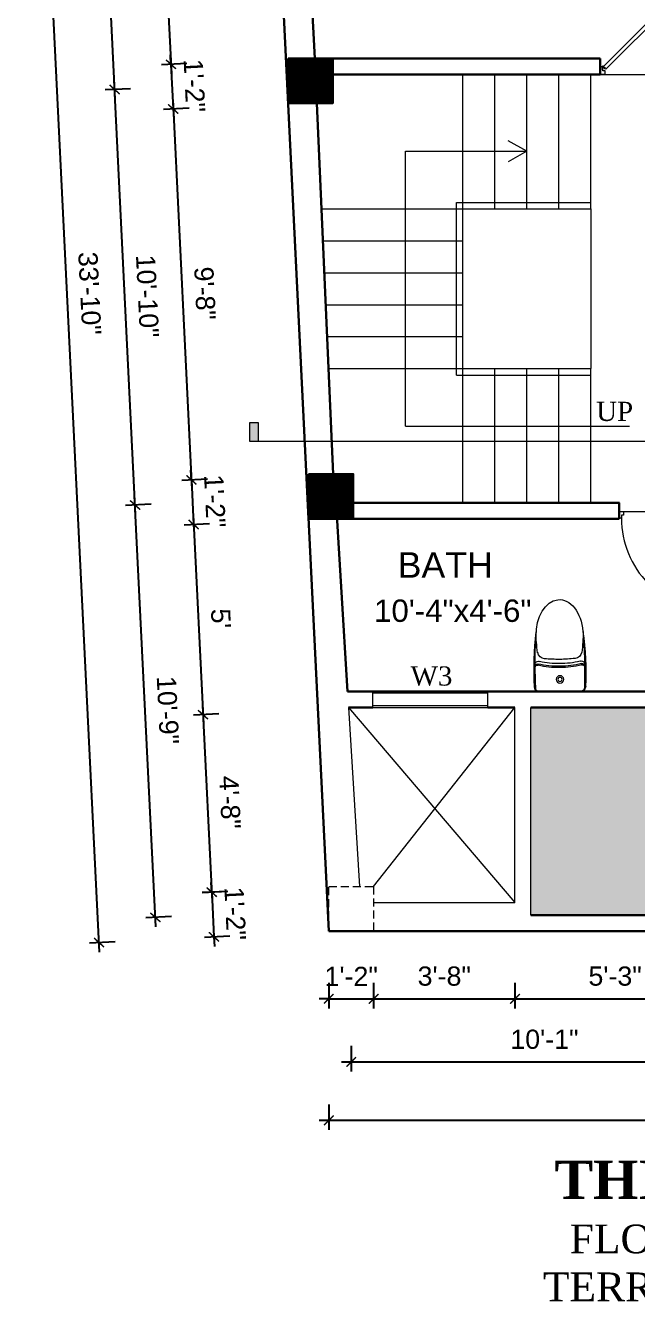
# Model space of a CAD drawing. Header units: inches. Extents: x -4737 to 13205, y 2479 to 13285.
# Drawn here: x -1151.1 to -959.7, y 11872 to 12273.3 of the extents above; entities that cross this region are included whole.
import ezdxf
from ezdxf.enums import TextEntityAlignment as Align

# ---------------------------------------------------------------- set-up
doc = ezdxf.new("R2010")
doc.units = ezdxf.units.IN
doc.header["$MEASUREMENT"] = 0
doc.linetypes.add('HIDDEN', pattern=[0.375, 0.25, -0.125])
doc.linetypes.add('HIDDEN2', pattern=[0.1875, 0.125, -0.0625])
for name, color, linetype, lineweight in [('A-FURN', 9, 'Continuous', 5), ('Door', 205, 'Continuous', 13), ('hatch-.09', 8, 'Continuous', 9), ('Label', 7, 'Continuous', 13), ('ns_DIMS', 1, 'Continuous', 0), ('ns_DIMS @ 1', 1, 'Continuous', 0), ('ns_TEXT', 7, 'Continuous', 13), ('PUERTAS', 7, 'Continuous', 9), ('stair', 201, 'Continuous', 13), ('Text', 7, 'Continuous', 13), ('WALL', 12, 'Continuous', 30), ('wall2', 1, 'Continuous', 15), ('windoow', 4, 'Continuous', 5)]:
    doc.layers.add(name, color=color, linetype=linetype, lineweight=lineweight)
doc.layers.add('furniture', color=253, linetype='Continuous')
doc.styles.add('arial 1000', font='arial.ttf')
doc.styles.add('dim', font='arial.ttf', dxfattribs={"height": 7})
doc.styles.get("Standard").update_dxf_attribs({"font": 'arial.ttf'})
doc.styles.add('Tahoma', font='tahoma.ttf')
doc.dimstyles.new("1-8'", dxfattribs={"dimtxt": 6, "dimasz": 3, "dimexe": 3, "dimexo": 6, "dimgap": 4, "dimtad": 1, "dimdec": 0, "dimzin": 0, "dimdsep": 46, "dimlunit": 4, "dimtxsty": 'arial 1000', "dimblk": 'ARCHTICK', "dimcen": 8, "dimdle": 3, "dimclrt": 7, "dimazin": 0, "dimtfac": 1, "dimtdec": 0, "dimtix": 1, "dimtmove": 2, "dimatfit": 3, "dimfxl": 5, "dimfxlon": 1, "dimarcsym": 0})

# ---------------------------------------------------------------- blocks, each defined once
blk = doc.blocks.new('2ft6in')
at = {"layer": 'PUERTAS', "color": 2}
for p, q in [((0.84, 2.1), (21.02, 22.28)), ((21.71, 21.6), (1.47, 1.37)), ((18.33, 21.76), (18.31, 21.77)), ((21.71, 21.6), (21.02, 22.28)), ((21.18, 18.9), (21.2, 18.89)), ((0, 2), (0, 0)), ((0.6, 2), (0, 2)), ((1.33, 0), (0, 0)), ((0.6, 1.26), (0.6, 2.04)), ((0.67, 1.26), (0.6, 1.26)), ((0.67, 1.26), (0.67, 2.01)), ((0.67, 1), (0.67, 1.26)), ((1.33, 1), (0.67, 1)), ((1.31, 1.53), (0.79, 2.06)), ((1.36, 1.58), (0.81, 2.12)), ((1.36, 1.58), (1.31, 1.53)), ((1.47, 1.37), (1.31, 1.53)), ((1.33, 0), (1.33, 1)), ((28.67, 0), (28.67, 1)), ((28.67, 1), (29.33, 1)), ((28.67, 0), (30, 0)), ((29.33, 1), (29.33, 2)), ((29.33, 2), (30, 2)), ((30, 0), (30, 2))]:
    blk.add_line(p, q, dxfattribs=at)
at = {"layer": 'PUERTAS', "color": 8}
for p, q in [((18.81, 20.78), (18.04, 21.4)), ((18.86, 20.83), (18.08, 21.46)), ((18.95, 20.92), (18.2, 21.58)), ((18.44, 21.9), (18.31, 21.77)), ((19.07, 21.03), (18.34, 21.72)), ((18.44, 21.9), (18.56, 22.02)), ((18.58, 22.01), (18.56, 22.02)), ((19.3, 21.26), (18.61, 22)), ((19.42, 21.38), (18.75, 22.14)), ((19.51, 21.48), (18.88, 22.26)), ((18.91, 20.27), (19.19, 20.69)), ((19.55, 21.53), (18.93, 22.3)), ((19.13, 20.8), (19.03, 20.9)), ((19.15, 20.82), (19.05, 20.92)), ((19.09, 20.44), (19.25, 20.76)), ((19.19, 20.87), (19.1, 20.96)), ((19.25, 20.93), (19.16, 21.02)), ((19.28, 20.63), (19.32, 20.83)), ((19.4, 21.08), (19.31, 21.17)), ((19.47, 21.15), (19.38, 21.24)), ((19.43, 20.78), (19.4, 20.9)), ((19.51, 21.19), (19.42, 21.28)), ((19.55, 20.91), (19.43, 20.94)), ((19.53, 21.21), (19.44, 21.3)), ((19.7, 21.06), (19.51, 21.01)), ((19.89, 21.24), (19.58, 21.08)), ((20.07, 21.42), (19.64, 21.15)), ((20.33, 20.13), (20.36, 20.01)), ((20.48, 20.28), (20.44, 20.08)), ((20.67, 20.47), (20.51, 20.15)), ((20.85, 20.64), (20.57, 20.22)), ((20.61, 20.09), (20.7, 19.99)), ((20.63, 20.11), (20.72, 20.01)), ((20.9, 20.08), (21.68, 19.45)), ((20.95, 20.13), (21.72, 19.51)), ((19.69, 19.49), (20.12, 19.76)), ((19.87, 19.67), (20.18, 19.83)), ((20.06, 19.85), (20.25, 19.9)), ((20.21, 20), (20.33, 19.97)), ((20.21, 19.38), (20.83, 18.61)), ((20.23, 19.7), (20.32, 19.61)), ((20.25, 19.72), (20.34, 19.63)), ((20.25, 19.43), (20.88, 18.65)), ((20.29, 19.76), (20.38, 19.67)), ((20.34, 19.53), (21, 18.77)), ((20.36, 19.83), (20.45, 19.74)), ((20.46, 19.64), (21.14, 18.91)), ((20.5, 19.98), (20.6, 19.89)), ((20.57, 20.04), (20.66, 19.95)), ((20.69, 19.87), (21.42, 19.19)), ((20.81, 19.99), (21.56, 19.33)), ((21.32, 19.01), (21.2, 18.89)), ((21.32, 19.01), (21.44, 19.14)), ((21.43, 19.15), (21.44, 19.14)), ((0, 0), (30, 0))]:
    blk.add_line(p, q, dxfattribs=at)
at = {"layer": 'PUERTAS', "color": 1}
for p, q in [((18.06, 21.44), (18.48, 21.86)), ((18.74, 20.79), (18.06, 21.34)), ((18.08, 21.51), (18.45, 21.88)), ((18.11, 21.49), (18.08, 21.51)), ((18.82, 22.25), (18.45, 21.88)), ((18.9, 22.28), (18.48, 21.86)), ((18.84, 22.23), (18.82, 22.25)), ((18.83, 20.8), (19.18, 21.15)), ((18.84, 20.21), (19.1, 20.6)), ((18.85, 20.11), (18.84, 20.12)), ((18.92, 20.89), (18.93, 20.88)), ((19.54, 21.59), (18.99, 22.27)), ((19.02, 20.88), (19.24, 21.1)), ((19.12, 20.8), (19.03, 20.89)), ((19.1, 20.7), (19.11, 20.69)), ((19.1, 20.6), (19.1, 20.6)), ((19.11, 20.79), (19.33, 21.01)), ((19.54, 21.5), (19.18, 21.15)), ((19.45, 21.31), (19.24, 21.1)), ((19.55, 21.22), (19.33, 21.01)), ((19.45, 21.41), (19.45, 21.41)), ((19.54, 21.22), (19.45, 21.31)), ((19.64, 21.23), (19.64, 21.23)), ((19.74, 21.24), (19.73, 21.23)), ((20.12, 21.49), (19.74, 21.24)), ((20.22, 21.48), (20.22, 21.49)), ((20.65, 20.12), (20.43, 19.9)), ((20.93, 20.11), (20.57, 19.76)), ((20.64, 20.11), (20.73, 20.02)), ((20.66, 20.31), (20.65, 20.31)), ((20.65, 20.21), (20.65, 20.22)), ((20.91, 20.7), (20.66, 20.31)), ((20.91, 20.8), (20.91, 20.79)), ((21.02, 20.12), (21.7, 19.57)), ((19.53, 19.43), (19.54, 19.42)), ((19.64, 19.42), (20.02, 19.67)), ((20.02, 19.67), (20.03, 19.68)), ((20.12, 19.68), (20.12, 19.68)), ((20.21, 19.69), (20.43, 19.9)), ((20.22, 19.41), (20.57, 19.76)), ((20.22, 19.69), (20.31, 19.6)), ((20.22, 19.32), (20.76, 18.64)), ((20.31, 19.6), (20.52, 19.81)), ((20.31, 19.5), (20.31, 19.5)), ((20.74, 20.03), (20.52, 19.81)), ((20.84, 20.02), (20.83, 20.03)), ((20.86, 18.63), (21.28, 19.05)), ((20.91, 18.68), (20.94, 18.66)), ((20.94, 18.66), (21.31, 19.03)), ((21.7, 19.47), (21.28, 19.05)), ((21.67, 19.4), (21.31, 19.03)), ((21.65, 19.42), (21.67, 19.4))]:
    blk.add_line(p, q, dxfattribs=at)
at = {"layer": 'PUERTAS', "color": 2}
for radius in [0.129, 0.0627]:
    blk.add_circle((0.68, 2.14), radius, dxfattribs=at)
at = {"layer": 'PUERTAS', "color": 8}
blk.add_arc((0.68, 2.14), 28.65, 359.7285, 90.0333, dxfattribs=at)
at = {"layer": 'PUERTAS', "color": 1}
for centre, start, end in [((18.78, 20.84), 231.0764, 315), ((18.89, 20.16), 135, 225), ((18.94, 22.23), 38.9236, 135), ((18.97, 20.93), 225, 315), ((19.16, 20.74), 135, 219.7428), ((19.06, 20.65), 315, 39.7428), ((19.4, 21.36), 315, 45), ((19.49, 21.55), 315, 38.9236), ((19.6, 21.18), 50.2572, 135), ((19.68, 21.28), 230.2572, 315), ((20.17, 21.44), 45, 135), ((20.7, 20.26), 135, 219.7428), ((20.6, 20.17), 315, 39.7428), ((20.87, 20.75), 315, 45), ((20.98, 20.07), 51.0764, 135), ((19.59, 19.47), 225, 315), ((20.07, 19.63), 50.2572, 135), ((20.16, 19.73), 230.2572, 315), ((20.27, 19.36), 135, 218.9236), ((20.35, 19.55), 135, 225), ((20.78, 19.98), 45, 135), ((20.82, 18.68), 218.9236, 315), ((21.65, 19.52), 315, 51.0764)]:
    blk.add_arc(centre, 0.0667, start, end, dxfattribs=at)
blk = doc.blocks.new('*U33')
at = {"color": 3, "xscale": -1}
blk.add_blockref('2ft6in', (42, 0), dxfattribs=at)
blk = doc.blocks.new('A$C2BC6131C')
at = {"layer": 'A-FURN', "color": 8}
for p in [(0, 164), (0, -164)]:
    blk.add_line(p, (0, 0), dxfattribs=at)
for radius in [29.6, 16.1]:
    blk.add_circle((96, 0), radius, dxfattribs=at)
for centre, radius, start, end in [((155, -2371), 2577, 82.8664, 92.5999), ((40, 164), 40, 92.5999, 180), ((197, -4116), 4312, 86.3006, 92.4712), ((793, 24), 602, 165.6185, 182.2533), ((193, 178), 18.2, 343.3813, 66.4724), ((202, 176), 18.8, 342.3593, 95.9315), ((793, 24), 592, 165.6185, 182.2533), ((774, 24), 552, 165.6185, 182.4575), ((218, 172), 24.1, 332.2033, 71.9404), ((1633, -8), 1378, 174.6079, 179.6591), ((321, 116), 60, 100.4701, 174.6079), ((468, -913), 1100, 89.6519, 98.297), ((1633, 8), 1378, 180.3409, 185.3921), ((793, -24), 602, 177.7467, 194.3815), ((793, -24), 592, 177.7467, 194.3815), ((774, -24), 552, 177.5425, 194.3815), ((40, -164), 40, 180, 267.4001), ((197, 4116), 4312, 267.5288, 273.6994), ((155, 2371), 2577, 267.4001, 277.1336), ((202, -176), 18.8, 264.0685, 17.6407), ((193, -178), 18.2, 293.5276, 16.6187), ((218, -172), 24.1, 288.0596, 27.7967), ((321, -116), 60, 185.3921, 259.5299), ((468, 913), 1100, 261.703, 270.3481)]:
    blk.add_arc(centre, radius, start, end, dxfattribs=at)
blk.add_ellipse((441, 0), major_axis=(-289, 0), ratio=0.648116, start_param=1.570796, end_param=4.592942, dxfattribs=at)
blk = doc.blocks.new('3ft')
at = {"layer": 'PUERTAS', "color": 2}
for p, q in [((1.01, 2.52), (25.23, 26.74)), ((26.05, 25.92), (1.77, 1.64)), ((21.99, 26.11), (21.98, 26.13)), ((26.05, 25.92), (25.23, 26.74)), ((25.42, 22.68), (25.43, 22.67)), ((0, 2.4), (0, 0)), ((0.72, 2.4), (0, 2.4)), ((1.6, 0), (0, 0)), ((0.72, 1.52), (0.72, 2.44)), ((0.8, 1.52), (0.72, 1.52)), ((0.8, 1.52), (0.8, 2.41)), ((0.8, 1.2), (0.8, 1.52)), ((1.6, 1.2), (0.8, 1.2)), ((1.57, 1.84), (0.94, 2.47)), ((1.63, 1.89), (0.97, 2.55)), ((1.63, 1.89), (1.57, 1.84)), ((1.77, 1.64), (1.57, 1.84)), ((1.6, 0), (1.6, 1.2)), ((34.4, 0), (34.4, 1.2)), ((34.4, 1.2), (35.2, 1.2)), ((34.4, 0), (36, 0)), ((35.2, 1.2), (35.2, 2.4)), ((35.2, 2.4), (36, 2.4)), ((36, 0), (36, 2.4))]:
    blk.add_line(p, q, dxfattribs=at)
at = {"layer": 'PUERTAS', "color": 8}
for p, q in [((22.57, 24.94), (21.65, 25.68)), ((22.63, 24.99), (21.69, 25.75)), ((22.74, 25.1), (21.84, 25.9)), ((22.13, 26.28), (21.98, 26.13)), ((22.88, 25.24), (22.01, 26.06)), ((22.13, 26.28), (22.27, 26.42)), ((22.29, 26.41), (22.27, 26.42)), ((23.16, 25.52), (22.34, 26.39)), ((23.3, 25.66), (22.5, 26.56)), ((23.41, 25.77), (22.65, 26.71)), ((22.69, 24.32), (23.02, 24.83)), ((23.46, 25.83), (22.72, 26.75)), ((22.95, 24.96), (22.84, 25.07)), ((22.98, 24.99), (22.86, 25.1)), ((23.03, 25.04), (22.91, 25.15)), ((22.91, 24.53), (23.1, 24.91)), ((23.11, 25.12), (22.99, 25.23)), ((23.13, 24.76), (23.18, 24.99)), ((23.28, 25.3), (23.17, 25.41)), ((23.36, 25.37), (23.25, 25.49)), ((23.31, 24.94), (23.28, 25.08)), ((23.41, 25.43), (23.3, 25.54)), ((23.46, 25.09), (23.32, 25.13)), ((23.44, 25.45), (23.33, 25.56)), ((23.64, 25.27), (23.41, 25.22)), ((23.87, 25.49), (23.49, 25.3)), ((24.08, 25.71), (23.57, 25.38)), ((24.4, 24.15), (24.43, 24.01)), ((24.58, 24.33), (24.52, 24.1)), ((24.8, 24.56), (24.61, 24.18)), ((25.02, 24.77), (24.68, 24.26)), ((24.73, 24.1), (24.85, 23.99)), ((24.76, 24.13), (24.87, 24.02)), ((25.08, 24.1), (26.02, 23.34)), ((25.14, 24.15), (26.06, 23.41)), ((23.63, 23.38), (24.14, 23.72)), ((23.84, 23.6), (24.22, 23.79)), ((24.07, 23.82), (24.3, 23.88)), ((24.25, 24), (24.39, 23.97)), ((24.25, 23.26), (24.99, 22.34)), ((24.27, 23.64), (24.38, 23.53)), ((24.3, 23.67), (24.41, 23.56)), ((24.3, 23.32), (25.06, 22.38)), ((24.35, 23.72), (24.46, 23.61)), ((24.41, 23.43), (25.2, 22.53)), ((24.43, 23.8), (24.54, 23.69)), ((24.55, 23.57), (25.37, 22.7)), ((24.6, 23.97), (24.72, 23.86)), ((24.68, 24.05), (24.79, 23.94)), ((24.83, 23.85), (25.7, 23.03)), ((24.97, 23.99), (25.87, 23.2)), ((25.58, 22.82), (25.43, 22.67)), ((25.58, 22.82), (25.73, 22.97)), ((25.72, 22.98), (25.73, 22.97)), ((0, 0), (36, 0))]:
    blk.add_line(p, q, dxfattribs=at)
at = {"layer": 'PUERTAS', "color": 1}
for p, q in [((21.67, 25.73), (22.17, 26.23)), ((22.49, 24.95), (21.67, 25.61)), ((21.7, 25.82), (22.14, 26.26)), ((21.73, 25.79), (21.7, 25.82)), ((22.58, 26.7), (22.14, 26.26)), ((22.67, 26.73), (22.17, 26.23)), ((22.61, 26.67), (22.58, 26.7)), ((22.6, 24.96), (23.02, 25.38)), ((22.61, 24.25), (22.92, 24.72)), ((22.62, 24.13), (22.61, 24.14)), ((22.7, 25.07), (22.71, 25.06)), ((23.45, 25.91), (22.79, 26.73)), ((22.82, 25.06), (23.08, 25.32)), ((22.94, 24.95), (22.83, 25.07)), ((22.92, 24.72), (22.92, 24.72)), ((22.93, 24.94), (23.19, 25.21)), ((22.93, 24.84), (22.93, 24.83)), ((23.44, 25.81), (23.02, 25.38)), ((23.34, 25.58), (23.08, 25.32)), ((23.46, 25.47), (23.19, 25.21)), ((23.33, 25.7), (23.34, 25.69)), ((23.45, 25.46), (23.33, 25.57)), ((23.57, 25.47), (23.57, 25.47)), ((24.15, 25.79), (23.68, 25.48)), ((23.68, 25.48), (23.68, 25.48)), ((24.27, 25.78), (24.26, 25.79)), ((24.78, 24.15), (24.51, 23.89)), ((25.11, 24.14), (24.69, 23.71)), ((24.77, 24.14), (24.88, 24.03)), ((24.79, 24.38), (24.78, 24.37)), ((24.78, 24.26), (24.78, 24.26)), ((25.1, 24.84), (24.79, 24.38)), ((25.09, 24.96), (25.1, 24.95)), ((25.22, 24.14), (26.03, 23.48)), ((23.44, 23.31), (23.45, 23.3)), ((23.56, 23.3), (24.03, 23.61)), ((24.03, 23.61), (24.03, 23.62)), ((24.14, 23.62), (24.14, 23.62)), ((24.25, 23.62), (24.51, 23.89)), ((24.26, 23.29), (24.69, 23.71)), ((24.26, 23.63), (24.37, 23.52)), ((24.26, 23.18), (24.92, 22.37)), ((24.37, 23.52), (24.63, 23.77)), ((24.37, 23.4), (24.37, 23.4)), ((24.89, 24.03), (24.63, 23.77)), ((25, 24.03), (25, 24.03)), ((25.04, 22.36), (25.54, 22.86)), ((25.1, 22.42), (25.13, 22.39)), ((25.13, 22.39), (25.57, 22.83)), ((26.04, 23.37), (25.54, 22.86)), ((26.01, 23.27), (25.57, 22.83)), ((25.98, 23.3), (26.01, 23.27))]:
    blk.add_line(p, q, dxfattribs=at)
at = {"layer": 'PUERTAS', "color": 2}
for radius in [0.155, 0.0752]:
    blk.add_circle((0.82, 2.56), radius, dxfattribs=at)
at = {"layer": 'PUERTAS', "color": 8}
blk.add_arc((0.82, 2.56), 34.38, 359.7285, 90.0333, dxfattribs=at)
at = {"layer": 'PUERTAS', "color": 1}
for centre, start, end in [((22.54, 25.01), 231.0764, 315), ((22.67, 24.2), 135, 225), ((22.73, 26.68), 38.9236, 135), ((22.77, 25.12), 225, 315), ((22.99, 24.89), 135, 219.7428), ((22.87, 24.78), 315, 39.7428), ((23.28, 25.63), 315, 45), ((23.39, 25.86), 315, 38.9236), ((23.51, 25.41), 50.2572, 135), ((23.62, 25.53), 230.2572, 315), ((24.2, 25.73), 45, 135), ((24.84, 24.31), 135, 219.7428), ((24.72, 24.21), 315, 39.7428), ((25.04, 24.89), 315, 45), ((25.17, 24.08), 51.0764, 135), ((23.51, 23.36), 225, 315), ((24.09, 23.56), 50.2572, 135), ((24.2, 23.68), 230.2572, 315), ((24.32, 23.23), 135, 218.9236), ((24.42, 23.46), 135, 225), ((24.94, 23.98), 45, 135), ((24.98, 22.42), 218.9236, 315), ((25.98, 23.42), 315, 51.0764)]:
    blk.add_arc(centre, 0.08, start, end, dxfattribs=at)
blk = doc.blocks.new('*U238')
at = {"color": 3, "xscale": -1}
blk.add_blockref('3ft', (42, 0), dxfattribs=at)
blk = doc.blocks.new('_ArchTick')
at = {"color": 0, "const_width": 0.15}
blk.add_lwpolyline([(-0.5, -0.5), (0.5, 0.5)], dxfattribs=at)
blk = doc.blocks.new('*D1325')
at = {"layer": 'Defpoints', "color": 0, "transparency": 16777216}
for p in [(-1056.2, 11989.96), (-1042.2, 11989.96), (-1042.2, 11968.82)]:
    blk.add_point(p, dxfattribs=at)
at = {"layer": 'ns_DIMS', "color": 0, "lineweight": -2, "transparency": 16777216}
for p, q in [((-1056.2, 11973.82), (-1056.2, 11965.82)), ((-1042.2, 11973.82), (-1042.2, 11965.82)), ((-1056.2, 11968.82), (-1059.2, 11968.82)), ((-1056.2, 11968.82), (-1042.2, 11968.82)), ((-1042.2, 11968.82), (-1039.2, 11968.82))]:
    blk.add_line(p, q, dxfattribs=at)
at = {"layer": 'ns_DIMS', "color": 0, "lineweight": -2, "transparency": 16777216, "xscale": 3, "yscale": 3, "zscale": 3}
blk.add_blockref('_ArchTick', (-1056.2, 11968.82), dxfattribs=at)
at = {"layer": 'ns_DIMS', "color": 0, "lineweight": -2, "transparency": 16777216, "xscale": 3, "yscale": 3, "zscale": 3, "rotation": 180}
blk.add_blockref('_ArchTick', (-1042.2, 11968.82), dxfattribs=at)
at = {"layer": 'ns_DIMS', "color": 7, "transparency": 16777216, "insert": (-1049.2, 11975.83), "char_height": 6, "attachment_point": 5, "style": 'arial 1000'}
blk.add_mtext('1\'-2"', dxfattribs=at)
blk = doc.blocks.new('*D1326')
at = {"layer": 'Defpoints', "color": 0, "transparency": 16777216}
for p in [(-1042.2, 11989.96), (-997.96, 11989.96), (-997.96, 11968.82)]:
    blk.add_point(p, dxfattribs=at)
at = {"layer": 'ns_DIMS', "color": 0, "lineweight": -2, "transparency": 16777216}
for p, q in [((-1042.2, 11973.82), (-1042.2, 11965.82)), ((-997.96, 11973.82), (-997.96, 11965.82)), ((-1045.2, 11968.82), (-994.96, 11968.82))]:
    blk.add_line(p, q, dxfattribs=at)
at = {"layer": 'ns_DIMS', "color": 0, "lineweight": -2, "transparency": 16777216, "xscale": 3, "yscale": 3, "zscale": 3, "rotation": 180}
blk.add_blockref('_ArchTick', (-1042.2, 11968.82), dxfattribs=at)
at = {"layer": 'ns_DIMS', "color": 0, "lineweight": -2, "transparency": 16777216, "xscale": 3, "yscale": 3, "zscale": 3}
blk.add_blockref('_ArchTick', (-997.96, 11968.82), dxfattribs=at)
at = {"layer": 'ns_DIMS', "color": 7, "transparency": 16777216, "insert": (-1020.08, 11975.88), "char_height": 6, "attachment_point": 5, "style": 'arial 1000'}
blk.add_mtext('3\'-8"', dxfattribs=at)
blk = doc.blocks.new('*D1327')
at = {"layer": 'Defpoints', "color": 0, "transparency": 16777216}
for p in [(-997.96, 11989.96), (-935.29, 11989.96), (-935.29, 11968.82)]:
    blk.add_point(p, dxfattribs=at)
at = {"layer": 'ns_DIMS', "color": 0, "lineweight": -2, "transparency": 16777216}
for p, q in [((-997.96, 11973.82), (-997.96, 11965.82)), ((-935.29, 11973.82), (-935.29, 11965.82)), ((-1000.96, 11968.82), (-932.29, 11968.82))]:
    blk.add_line(p, q, dxfattribs=at)
at = {"layer": 'ns_DIMS', "color": 0, "lineweight": -2, "transparency": 16777216, "xscale": 3, "yscale": 3, "zscale": 3, "rotation": 180}
blk.add_blockref('_ArchTick', (-997.96, 11968.82), dxfattribs=at)
at = {"layer": 'ns_DIMS', "color": 0, "lineweight": -2, "transparency": 16777216, "xscale": 3, "yscale": 3, "zscale": 3}
blk.add_blockref('_ArchTick', (-935.29, 11968.82), dxfattribs=at)
at = {"layer": 'ns_DIMS', "color": 7, "transparency": 16777216, "insert": (-966.62, 11975.88), "char_height": 6, "attachment_point": 5, "style": 'arial 1000'}
blk.add_mtext('5\'-3"', dxfattribs=at)
blk = doc.blocks.new('*D1331')
at = {"layer": 'Defpoints', "color": 0, "transparency": 16777216}
for p in [(-1049.2, 11989.96), (-928.29, 11989.96), (-928.29, 11949.06)]:
    blk.add_point(p, dxfattribs=at)
at = {"layer": 'ns_DIMS', "color": 0, "lineweight": -2, "transparency": 16777216}
for p, q in [((-1049.2, 11954.06), (-1049.2, 11946.06)), ((-928.29, 11954.06), (-928.29, 11946.06)), ((-1052.2, 11949.06), (-925.29, 11949.06))]:
    blk.add_line(p, q, dxfattribs=at)
at = {"layer": 'ns_DIMS', "color": 0, "lineweight": -2, "transparency": 16777216, "xscale": 3, "yscale": 3, "zscale": 3, "rotation": 180}
blk.add_blockref('_ArchTick', (-1049.2, 11949.06), dxfattribs=at)
at = {"layer": 'ns_DIMS', "color": 0, "lineweight": -2, "transparency": 16777216, "xscale": 3, "yscale": 3, "zscale": 3}
blk.add_blockref('_ArchTick', (-928.29, 11949.06), dxfattribs=at)
at = {"layer": 'ns_DIMS', "color": 7, "transparency": 16777216, "insert": (-988.74, 11956.12), "char_height": 6, "attachment_point": 5, "style": 'arial 1000'}
blk.add_mtext('10\'-1"', dxfattribs=at)
blk = doc.blocks.new('*D1333')
at = {"layer": 'Defpoints', "color": 0, "transparency": 16777216}
for p in [(-1056.2, 11989.96), (-745.43, 11989.96), (-745.43, 11930.8)]:
    blk.add_point(p, dxfattribs=at)
at = {"layer": 'ns_DIMS', "color": 0, "lineweight": -2, "transparency": 16777216}
for p, q in [((-1056.2, 11935.8), (-1056.2, 11927.8)), ((-745.43, 11935.8), (-745.43, 11927.8)), ((-1059.2, 11930.8), (-742.43, 11930.8))]:
    blk.add_line(p, q, dxfattribs=at)
at = {"layer": 'ns_DIMS', "color": 0, "lineweight": -2, "transparency": 16777216, "xscale": 3, "yscale": 3, "zscale": 3, "rotation": 180}
blk.add_blockref('_ArchTick', (-1056.2, 11930.8), dxfattribs=at)
at = {"layer": 'ns_DIMS', "color": 0, "lineweight": -2, "transparency": 16777216, "xscale": 3, "yscale": 3, "zscale": 3}
blk.add_blockref('_ArchTick', (-745.43, 11930.8), dxfattribs=at)
at = {"layer": 'ns_DIMS', "color": 7, "transparency": 16777216, "insert": (-900.81, 11937.87), "char_height": 6, "attachment_point": 5, "style": 'arial 1000'}
blk.add_mtext('25\'-11"', dxfattribs=at)
blk = doc.blocks.new('*U53')
h = blk.add_hatch(color=256)
edge = h.paths.add_edge_path()
edge.add_line((-0.3125, 0), (-0.4419, 0))
edge.add_line((-0.4419, 0), (0, 0.4419))
edge.add_line((0, 0.4419), (0.4419, 0))
edge.add_line((0.4419, 0), (0.3125, 0))
edge.add_arc((0, 0), 0.3125, 360, 540)
blk.add_hatch(color=256).paths.add_polyline_path([(-7.7473, 0.125), (-7.6914, 0.125), (-7.6914, 0), (-7.7473, 0)])
at = {"linetype": 'HIDDEN2', "ltscale": 100}
blk.add_line((-0.3125, 0), (-7.7473, 0), dxfattribs=at)
blk.add_line((-0.3125, 0), (0.3125, 0))
blk.add_lwpolyline([(-0.3125, 0), (-0.4419, 0), (0, 0.4419), (0.4419, 0), (0.3125, 0, 1)], format="xyb", close=True)
blk.add_lwpolyline([(-7.7473, 0.125), (-7.6914, 0.125), (-7.6914, 0), (-7.7473, 0)], close=True)
blk.add_circle((0, 0), 0.3125)
at = {"style": 'Tahoma', "flags": 8}
blk.add_attdef('VIEWNUMBER', text='', height=0.125, dxfattribs=at).set_placement((0, 0), align=Align.BOTTOM_CENTER)
blk.add_attdef('SHEETNUMBER', text='', height=0.125, dxfattribs=at).set_placement((0, -0.0625), align=Align.TOP_CENTER)
blk = doc.blocks.new('*D1354')
at = {"layer": 'Defpoints', "color": 0, "transparency": 16777216}
for p in [(-1075.48, 12381.46), (-1105.6, 12261.15), (-1068.96, 12262.96)]:
    blk.add_point(p, dxfattribs=at)
at = {"layer": 'ns_DIMS', "color": 0, "lineweight": -2, "transparency": 16777216}
for p, q in [((-1106.45, 12379.94), (-1114.44, 12379.55)), ((-1111.59, 12382.69), (-1105.45, 12258.16)), ((-1100.61, 12261.4), (-1108.6, 12261))]:
    blk.add_line(p, q, dxfattribs=at)
at = {"layer": 'ns_DIMS', "color": 0, "lineweight": -2, "transparency": 16777216, "xscale": 3, "yscale": 3, "zscale": 3}
for p, rotation in [((-1111.44, 12379.69), 92.82029601864663), ((-1105.6, 12261.15), 272.8202960186466)]:
    blk.add_blockref('_ArchTick', p, dxfattribs=dict(at, rotation=rotation))
at = {"layer": 'ns_DIMS', "color": 7, "transparency": 16777216, "insert": (-1101.47, 12320.77), "char_height": 6, "attachment_point": 5, "rotation": 272.8203, "style": 'arial 1000'}
blk.add_mtext('9\'-11"', dxfattribs=at)
blk = doc.blocks.new('*D1355')
at = {"layer": 'Defpoints', "color": 0, "transparency": 16777216}
for p in [(-1068.96, 12262.96), (-1104.91, 12247.19), (-1068.96, 12248.96)]:
    blk.add_point(p, dxfattribs=at)
at = {"layer": 'ns_DIMS', "color": 0, "lineweight": -2, "transparency": 16777216}
for p, q in [((-1105.6, 12261.15), (-1105.75, 12264.15)), ((-1100.61, 12261.4), (-1108.6, 12261)), ((-1105.6, 12261.15), (-1104.91, 12247.19)), ((-1099.92, 12247.43), (-1107.91, 12247.04)), ((-1104.91, 12247.19), (-1104.76, 12244.19))]:
    blk.add_line(p, q, dxfattribs=at)
at = {"layer": 'ns_DIMS', "color": 0, "lineweight": -2, "transparency": 16777216, "xscale": 3, "yscale": 3, "zscale": 3}
for p, rotation in [((-1105.6, 12261.15), 272.8202960186466), ((-1104.91, 12247.19), 92.82029601864663)]:
    blk.add_blockref('_ArchTick', p, dxfattribs=dict(at, rotation=rotation))
at = {"layer": 'ns_DIMS', "color": 7, "transparency": 16777216, "insert": (-1098.25, 12254.51), "char_height": 6, "attachment_point": 5, "rotation": 272.8203, "style": 'arial 1000'}
blk.add_mtext('1\'-2"', dxfattribs=at)
blk = doc.blocks.new('*D1356')
at = {"layer": 'Defpoints', "color": 0, "transparency": 16777216}
for p in [(-1068.96, 12248.96), (-1099.2, 12131.15), (-1062.55, 12132.96)]:
    blk.add_point(p, dxfattribs=at)
at = {"layer": 'ns_DIMS', "color": 0, "lineweight": -2, "transparency": 16777216}
for p, q in [((-1099.92, 12247.43), (-1107.91, 12247.04)), ((-1105.06, 12250.18), (-1099.05, 12128.16)), ((-1094.2, 12131.4), (-1102.19, 12131))]:
    blk.add_line(p, q, dxfattribs=at)
at = {"layer": 'ns_DIMS', "color": 0, "lineweight": -2, "transparency": 16777216, "xscale": 3, "yscale": 3, "zscale": 3}
for p, rotation in [((-1104.91, 12247.19), 92.82029601864663), ((-1099.2, 12131.15), 272.8202960186466)]:
    blk.add_blockref('_ArchTick', p, dxfattribs=dict(at, rotation=rotation))
at = {"layer": 'ns_DIMS', "color": 7, "transparency": 16777216, "insert": (-1095, 12189.52), "char_height": 6, "attachment_point": 5, "rotation": 272.8203, "style": 'arial 1000'}
blk.add_mtext('9\'-8"', dxfattribs=at)
blk = doc.blocks.new('*D1357')
at = {"layer": 'Defpoints', "color": 0, "transparency": 16777216}
for p in [(-1062.55, 12132.96), (-1062.55, 12118.96), (-1098.51, 12117.19)]:
    blk.add_point(p, dxfattribs=at)
at = {"layer": 'ns_DIMS', "color": 0, "lineweight": -2, "transparency": 16777216}
for p, q in [((-1094.2, 12131.4), (-1102.19, 12131)), ((-1099.2, 12131.15), (-1099.34, 12134.15)), ((-1099.2, 12131.15), (-1098.51, 12117.19)), ((-1093.51, 12117.43), (-1101.5, 12117.04)), ((-1098.51, 12117.19), (-1098.36, 12114.19))]:
    blk.add_line(p, q, dxfattribs=at)
at = {"layer": 'ns_DIMS', "color": 0, "lineweight": -2, "transparency": 16777216, "xscale": 3, "yscale": 3, "zscale": 3}
for p, rotation in [((-1099.2, 12131.15), 272.8202960186466), ((-1098.51, 12117.19), 92.82029601864663)]:
    blk.add_blockref('_ArchTick', p, dxfattribs=dict(at, rotation=rotation))
at = {"layer": 'ns_DIMS', "color": 7, "transparency": 16777216, "insert": (-1091.85, 12124.51), "char_height": 6, "attachment_point": 5, "rotation": 272.8203, "style": 'arial 1000'}
blk.add_mtext('1\'-2"', dxfattribs=at)
blk = doc.blocks.new('*D1358')
at = {"layer": 'Defpoints', "color": 0, "transparency": 16777216}
for p in [(-1062.55, 12118.96), (-1050.04, 12059.95), (-1095.58, 12057.7)]:
    blk.add_point(p, dxfattribs=at)
at = {"layer": 'ns_DIMS', "color": 0, "lineweight": -2, "transparency": 16777216}
for p, q in [((-1098.66, 12120.18), (-1095.43, 12054.71)), ((-1093.51, 12117.43), (-1101.5, 12117.04)), ((-1090.58, 12057.95), (-1098.57, 12057.56))]:
    blk.add_line(p, q, dxfattribs=at)
at = {"layer": 'ns_DIMS', "color": 0, "lineweight": -2, "transparency": 16777216, "xscale": 3, "yscale": 3, "zscale": 3}
for p, rotation in [((-1098.51, 12117.19), 92.82029601864663), ((-1095.58, 12057.7), 272.8202960186466)]:
    blk.add_blockref('_ArchTick', p, dxfattribs=dict(at, rotation=rotation))
at = {"layer": 'ns_DIMS', "color": 7, "transparency": 16777216, "insert": (-1090, 12087.79), "char_height": 6, "attachment_point": 5, "rotation": 272.8203, "style": 'arial 1000'}
blk.add_mtext("5'", dxfattribs=at)
blk = doc.blocks.new('*D1359')
at = {"layer": 'Defpoints', "color": 0, "transparency": 16777216}
for p in [(-1056.2, 12003.96), (-1092.15, 11988.19), (-1056.2, 11989.96)]:
    blk.add_point(p, dxfattribs=at)
at = {"layer": 'ns_DIMS', "color": 0, "lineweight": -2, "transparency": 16777216}
for p, q in [((-1087.85, 12002.4), (-1095.84, 12002)), ((-1092.84, 12002.15), (-1092.99, 12005.15)), ((-1092.84, 12002.15), (-1092.15, 11988.19)), ((-1087.16, 11988.43), (-1095.15, 11988.04)), ((-1092.15, 11988.19), (-1092.01, 11985.19))]:
    blk.add_line(p, q, dxfattribs=at)
at = {"layer": 'ns_DIMS', "color": 0, "lineweight": -2, "transparency": 16777216, "xscale": 3, "yscale": 3, "zscale": 3}
for p, rotation in [((-1092.84, 12002.15), 272.8202960186466), ((-1092.15, 11988.19), 92.82029601864663)]:
    blk.add_blockref('_ArchTick', p, dxfattribs=dict(at, rotation=rotation))
at = {"layer": 'ns_DIMS', "color": 7, "transparency": 16777216, "insert": (-1085.49, 11995.51), "char_height": 6, "attachment_point": 5, "rotation": 272.8203, "style": 'arial 1000'}
blk.add_mtext('1\'-2"', dxfattribs=at)
blk = doc.blocks.new('*D1360')
at = {"layer": 'Defpoints', "color": 0, "transparency": 16777216}
for p in [(-1050.04, 12059.95), (-1056.89, 12003.96), (-1092.84, 12002.19)]:
    blk.add_point(p, dxfattribs=at)
at = {"layer": 'ns_DIMS', "color": 0, "lineweight": -2, "transparency": 16777216}
for p, q in [((-1095.73, 12060.7), (-1092.7, 11999.19)), ((-1090.58, 12057.95), (-1098.57, 12057.56)), ((-1087.85, 12002.43), (-1095.84, 12002.04))]:
    blk.add_line(p, q, dxfattribs=at)
at = {"layer": 'ns_DIMS', "color": 0, "lineweight": -2, "transparency": 16777216, "xscale": 3, "yscale": 3, "zscale": 3}
for p, rotation in [((-1095.58, 12057.7), 92.82029601864663), ((-1092.84, 12002.19), 272.8202960186466)]:
    blk.add_blockref('_ArchTick', p, dxfattribs=dict(at, rotation=rotation))
at = {"layer": 'ns_DIMS', "color": 7, "transparency": 16777216, "insert": (-1087.16, 12030.29), "char_height": 6, "attachment_point": 5, "rotation": 272.8203, "style": 'arial 1000'}
blk.add_mtext('4\'-8"', dxfattribs=at)
blk = doc.blocks.new('*D1361')
at = {"layer": 'Defpoints', "color": 0, "transparency": 16777216}
for p in [(-1116.83, 12123.28), (-1062.55, 12125.96), (-1056.2, 11996.96)]:
    blk.add_point(p, dxfattribs=at)
at = {"layer": 'ns_DIMS', "color": 0, "lineweight": -2, "transparency": 16777216}
for p, q in [((-1111.84, 12123.53), (-1119.83, 12123.14)), ((-1110.33, 11991.29), (-1116.98, 12126.28)), ((-1105.48, 11994.53), (-1113.47, 11994.14))]:
    blk.add_line(p, q, dxfattribs=at)
at = {"layer": 'ns_DIMS', "color": 0, "lineweight": -2, "transparency": 16777216, "xscale": 3, "yscale": 3, "zscale": 3}
for p, rotation in [((-1116.83, 12123.28), 92.82029601863742), ((-1110.48, 11994.28), 272.8202960186374)]:
    blk.add_blockref('_ArchTick', p, dxfattribs=dict(at, rotation=rotation))
at = {"layer": 'ns_DIMS', "color": 7, "transparency": 16777216, "insert": (-1106.6, 12059.13), "char_height": 6, "attachment_point": 5, "rotation": 272.8203, "style": 'arial 1000'}
blk.add_mtext('10\'-9"', dxfattribs=at)
blk = doc.blocks.new('*D1362')
at = {"layer": 'Defpoints', "color": 0, "transparency": 16777216}
for p in [(-1148.09, 12391.92), (-1076.17, 12395.46), (-1056.2, 11989.96)]:
    blk.add_point(p, dxfattribs=at)
at = {"layer": 'ns_DIMS', "color": 0, "lineweight": -2, "transparency": 16777216}
for p, q in [((-1143.09, 12392.17), (-1151.08, 12391.77)), ((-1127.96, 11983.42), (-1148.23, 12394.92)), ((-1123.12, 11986.66), (-1131.11, 11986.27))]:
    blk.add_line(p, q, dxfattribs=at)
at = {"layer": 'ns_DIMS', "color": 0, "lineweight": -2, "transparency": 16777216, "xscale": 3, "yscale": 3, "zscale": 3}
for p, rotation in [((-1148.09, 12391.92), 92.82029601863792), ((-1128.11, 11986.41), 272.8202960186379)]:
    blk.add_blockref('_ArchTick', p, dxfattribs=dict(at, rotation=rotation))
at = {"layer": 'ns_DIMS', "color": 7, "transparency": 16777216, "insert": (-1131.04, 12189.52), "char_height": 6, "attachment_point": 5, "rotation": 272.8203, "style": 'arial 1000'}
blk.add_mtext('33\'-10"', dxfattribs=at)
blk = doc.blocks.new('*D1363')
at = {"layer": 'Defpoints', "color": 0, "transparency": 16777216}
for p in [(-1068.96, 12255.96), (-1123.23, 12253.28), (-1062.55, 12125.96)]:
    blk.add_point(p, dxfattribs=at)
at = {"layer": 'ns_DIMS', "color": 0, "lineweight": -2, "transparency": 16777216}
for p, q in [((-1116.68, 12120.29), (-1123.38, 12256.28)), ((-1118.24, 12253.53), (-1126.23, 12253.14)), ((-1111.84, 12123.53), (-1119.83, 12123.14))]:
    blk.add_line(p, q, dxfattribs=at)
at = {"layer": 'ns_DIMS', "color": 0, "lineweight": -2, "transparency": 16777216, "xscale": 3, "yscale": 3, "zscale": 3}
for p, rotation in [((-1123.23, 12253.28), 92.82029601864667), ((-1116.83, 12123.28), 272.8202960186467)]:
    blk.add_blockref('_ArchTick', p, dxfattribs=dict(at, rotation=rotation))
at = {"layer": 'ns_DIMS', "color": 7, "transparency": 16777216, "insert": (-1112.98, 12188.63), "char_height": 6, "attachment_point": 5, "rotation": 272.8203, "style": 'arial 1000'}
blk.add_mtext('10\'-10"', dxfattribs=at)
blk = doc.blocks.new('*D1364')
at = {"layer": 'Defpoints', "color": 0, "transparency": 16777216}
for p in [(-1075.48, 12388.46), (-1129.76, 12385.79), (-1068.96, 12255.96)]:
    blk.add_point(p, dxfattribs=at)
at = {"layer": 'ns_DIMS', "color": 0, "lineweight": -2, "transparency": 16777216}
for p, q in [((-1123.09, 12250.29), (-1129.91, 12388.79)), ((-1124.77, 12386.04), (-1132.76, 12385.64)), ((-1118.24, 12253.53), (-1126.23, 12253.14))]:
    blk.add_line(p, q, dxfattribs=at)
at = {"layer": 'ns_DIMS', "color": 0, "lineweight": -2, "transparency": 16777216, "xscale": 3, "yscale": 3, "zscale": 3}
for p, rotation in [((-1129.76, 12385.79), 92.82029601864667), ((-1123.23, 12253.28), 272.8202960186467)]:
    blk.add_blockref('_ArchTick', p, dxfattribs=dict(at, rotation=rotation))
at = {"layer": 'ns_DIMS', "color": 7, "transparency": 16777216, "insert": (-1119.49, 12319.88), "char_height": 6, "attachment_point": 5, "rotation": 272.8203, "style": 'arial 1000'}
blk.add_mtext('11\'-1"', dxfattribs=at)

msp = doc.modelspace()

# ---------------------------------------------------------------- hatches: boundary and pattern name
at = {"layer": 'hatch-.09'}
h = msp.add_hatch(dxfattribs=at)
h.set_pattern_fill('ANSI31', color=256)
h.set_pattern_definition([(45, (-16501.34476, 11972.81787), (-0.0883883476, 0.0883883476), [])])
h.paths.add_polyline_path([(-1054.96, 12262.96), (-1068.96, 12262.96), (-1068.96, 12248.96), (-1054.96, 12248.96)])
h = msp.add_hatch(dxfattribs=at)
h.set_pattern_fill('ANSI31', color=256)
h.set_pattern_definition([(45, (-16494.94054, 11842.81787), (-0.0883883476, 0.0883883476), [])])
h.paths.add_polyline_path([(-1048.55, 12132.96), (-1062.55, 12132.96), (-1062.55, 12118.96), (-1048.55, 12118.96)])
h = msp.add_hatch(dxfattribs=at)
h.set_pattern_fill('ANGLE', color=256, scale=15)
h.set_pattern_definition([(0, (-5159.6307, 7192.6038), (0, 4.125), [3, -1.125]), (90, (-5159.6307, 7192.6038), (-4.125, 3e-16), [3, -1.125])])
h.paths.add_polyline_path([(-745.43, 12119.74), (-745.43, 12118.96), (-759.43, 12118.96), (-885.29, 12119.1), (-885.29, 12120.69), (-886.09, 12120.69, -0.415432), (-920.45, 12086.15), (-921.29, 12086.15), (-921.29, 12059.96), (-992.96, 12059.96), (-992.96, 11994.96), (-935.29, 11994.96), (-935.29, 12003.96), (-921.29, 12003.96), (-921.29, 11994.96), (-759.43, 11994.96), (-759.43, 12003.96), (-745.43, 12003.96), (-745.43, 11994.96), (-694.42, 11994.96)])
h.paths.add_polyline_path([(-882.35, 12045.76), (-780.86, 12045.76), (-780.86, 12062.25), (-882.35, 12062.25)], flags=24)

# ---------------------------------------------------------------- linework, layer by layer
at = {"layer": 'Door'}
msp.add_line((-974.23, 12215.96), (-974.23, 12165.96), dxfattribs=at)
at = {"layer": 'ns_DIMS'}
for p, q in [((-994.23, 12233.96), (-1000.04, 12237.23)), ((-1032.23, 12233.96), (-994.23, 12233.96)), ((-1032.23, 12147.96), (-1032.23, 12233.96)), ((-994.23, 12233.96), (-1000.04, 12230.69)), ((-1032.23, 12147.96), (-962.13, 12147.96))]:
    msp.add_line(p, q, dxfattribs=at)
at = {"layer": 'ns_DIMS', "linetype": 'HIDDEN', "ltscale": 10}
msp.add_lwpolyline([(-1056.2, 12003.96), (-1042.2, 12003.96), (-1042.2, 11989.96), (-1056.2, 11989.96)], close=True, dxfattribs=at)
at = {"layer": 'stair', "linetype": 'ByBlock', "ltscale": 5}
for p, q in [((-1014.23, 12123.96), (-1014.23, 12257.96)), ((-1004.23, 12215.96), (-1004.23, 12257.96)), ((-994.23, 12215.96), (-994.23, 12257.96)), ((-984.23, 12215.96), (-984.23, 12257.96)), ((-974.23, 12215.96), (-974.23, 12257.96)), ((-1058.5, 12215.96), (-974.23, 12215.96)), ((-1016.23, 12217.96), (-974.23, 12217.96)), ((-1016.23, 12163.96), (-1016.23, 12217.96)), ((-1058.06, 12205.96), (-1014.23, 12205.96)), ((-1057.61, 12195.96), (-1014.23, 12195.96)), ((-1057.17, 12185.96), (-1014.23, 12185.96)), ((-1056.72, 12175.96), (-1014.23, 12175.96)), ((-1056.28, 12165.96), (-974.23, 12165.96)), ((-1016.23, 12163.96), (-974.23, 12163.96)), ((-1004.23, 12123.96), (-1004.23, 12165.96)), ((-994.23, 12123.96), (-994.23, 12165.96)), ((-984.23, 12123.96), (-984.23, 12165.96)), ((-974.23, 12123.96), (-974.23, 12165.96))]:
    msp.add_line(p, q, dxfattribs=at)
at = {"layer": 'WALL'}
for p, q in [((-1062.55, 12118.96), (-1076.17, 12395.46)), ((-1060.63, 12262.96), (-1066.47, 12381.46)), ((-971.29, 12262.96), (-1060.49, 12262.96)), ((-971.29, 12257.96), (-971.29, 12262.96)), ((-971.29, 12257.96), (-1055.25, 12257.96)), ((-1054.81, 12132.96), (-1059.97, 12248.96)), ((-1063.09, 12129.96), (-1056.2, 11989.96)), ((-1054.35, 12130.43), (-1050.35, 12064.96)), ((-1049.09, 12123.96), (-965.29, 12123.96)), ((-965.31, 12118.96), (-965.31, 12123.96)), ((-965.31, 12118.96), (-1049.34, 12118.96)), ((-1050.35, 12064.96), (-1042.43, 12064.96)), ((-965.31, 12064.96), (-1049.34, 12064.96)), ((-1006.43, 12064.96), (-926.29, 12064.96)), ((-1050.04, 12059.95), (-1042.43, 12059.96)), ((-1006.43, 12059.96), (-997.96, 12059.96)), ((-992.96, 12059.96), (-921.29, 12059.96)), ((-992.96, 11994.96), (-935.29, 11994.96)), ((-1056.2, 11989.96), (-750.74, 11989.96))]:
    msp.add_line(p, q, dxfattribs=at)
for points in [[(-1068.96, 12262.96), (-1054.96, 12262.96), (-1054.96, 12248.96), (-1068.96, 12248.96)], [(-1062.55, 12132.96), (-1048.55, 12132.96), (-1048.55, 12118.96), (-1062.55, 12118.96)]]:
    msp.add_lwpolyline(points, close=True, dxfattribs=at)
at = {"layer": 'wall2'}
for p, q in [((-1042.43, 12059.96), (-1042.43, 12064.96)), ((-1042.43, 12064.96), (-1006.43, 12064.96)), ((-1006.43, 12059.96), (-1006.43, 12064.96)), ((-1050.04, 12059.95), (-1046.62, 12003.96)), ((-1050.04, 12059.94), (-997.96, 11998.96)), ((-1006.43, 12060.46), (-1042.43, 12060.46)), ((-1042.43, 12059.96), (-1006.43, 12059.96)), ((-1042.2, 12003.96), (-997.96, 12059.96)), ((-997.96, 11998.96), (-997.96, 12059.96)), ((-992.96, 11994.96), (-992.96, 12059.96)), ((-1042.2, 11998.96), (-997.96, 11998.96)), ((-997.96, 11989.96), (-997.96, 11989.96))]:
    msp.add_line(p, q, dxfattribs=at)
at = {"layer": 'windoow'}
for p, q in [((-1006.43, 12064.46), (-1042.43, 12064.46)), ((-1006.43, 12060.46), (-1042.43, 12060.46))]:
    msp.add_line(p, q, dxfattribs=at)

# ---------------------------------------------------------------- block references
at = {"layer": 'furniture', "xscale": -0.03937007859349251, "yscale": 0.03937007859349251, "zscale": 0.03937007859349251, "rotation": 270.5436105356556}
msp.add_blockref('A$C2BC6131C', (-983.83, 12064.96), dxfattribs=at)
at = {"layer": 'ns_DIMS @ 1'}
ref = msp.add_blockref('*U53', (-709.1, 12143.12), dxfattribs=dict(at, xscale=48, yscale=48, zscale=48))
ref.add_attrib('VIEWNUMBER', 'SECTION', dxfattribs={"layer": '0', "height": 4, "style": 'Tahoma'}).set_placement((-709.1, 12143.12), align=Align.BOTTOM_CENTER)
ref.add_attrib('SHEETNUMBER', 'X', dxfattribs={"layer": '0', "height": 6, "style": 'Tahoma'}).set_placement((-709.1, 12140.12), align=Align.TOP_CENTER)
at = {"layer": 'WALL', "xscale": -1}
msp.add_blockref('*U238', (-929.29, 12257.96), dxfattribs=at)
at = {"layer": 'WALL', "xscale": -1, "rotation": 180}
msp.add_blockref('*U33', (-977.29, 12121.14), dxfattribs=at)

# ---------------------------------------------------------------- texts
at = {"layer": 'Label', "color": 5, "linetype": 'ByBlock', "insert": (-1019.77, 12108.53), "char_height": 8, "width": 88.4068, "attachment_point": 2, "style": 'dim'}
msp.add_mtext('BATH', dxfattribs=at)
at = {"layer": 'ns_TEXT', "attachment_point": 1}
for s, width, heights, insert, char_height in [('\\pi5.38698;{\\fTimes New Roman|b0|i0|c0|p18;UP}', 21.7401, [4.46], (-977.94, 12155.59), 6), ('\\pi4.90032;{\\fTimes New Roman|b0|i0|c0|p18;W3}', 21.7401, [4.46], (-1035.53, 12072.81), 6), ('\\pi99.25741;{\\fTimes New Roman|b1|i0|c0|p18;\\H0.83333x;THIRD FLOOR PLAN\\fTimes New Roman|b0|i0|c0|p18;\\H1.2x;\\P\\pi104.04778;\\H0.625x;FLOOR AREA: 584.09 SQ.FT.\\P\\pi95.65451;TERRACE AREA: 252.81 SQ.FT.}', 376.0257, [72.58], (-1084.84, 11918.21), 14.4)]:
    msp.add_mtext_dynamic_manual_height_columns(s, width=width, gutter_width=72, heights=heights, dxfattribs=dict(at, insert=insert, char_height=char_height))
at = {"layer": 'Text', "insert": (-1017.42, 12093.73), "char_height": 7, "width": 440.957, "attachment_point": 2}
msp.add_mtext('10\'-4"x4\'-6"', dxfattribs=at)

# ---------------------------------------------------------------- dimensions: what is measured, and where the dimension line sits
at = {"layer": 'ns_DIMS'}
for p1, p2, distance, picture, middle in [((-1056.2, 11989.96), (-1076.17, 12395.46), 72, '*D1362', (-1131.04, 12189.52)), ((-1056.2, 11996.96), (-1062.55, 12125.96), 54.34, '*D1361', (-1106.6, 12059.13))]:
    dim = msp.add_aligned_dim(p1=p1, p2=p2, distance=distance, dimstyle="1-8'", dxfattribs=at)
    dim.commit()
    dim.dimension.update_dxf_attribs({"geometry": picture, "text_midpoint": middle})
for base, p1, p2, angle, picture, middle in [((-1129.76, 12385.79), (-1068.96, 12255.96), (-1075.48, 12388.46), 272.8203, '*D1364', (-1119.49, 12319.88)), ((-1105.6, 12261.15), (-1075.48, 12381.46), (-1068.96, 12262.96), 92.8203, '*D1354', (-1101.47, 12320.77)), ((-1104.91, 12247.19), (-1068.96, 12262.96), (-1068.96, 12248.96), 92.8203, '*D1355', (-1098.25, 12254.51)), ((-1123.23, 12253.28), (-1062.55, 12125.96), (-1068.96, 12255.96), 272.8203, '*D1363', (-1112.98, 12188.63)), ((-1099.2, 12131.15), (-1068.96, 12248.96), (-1062.55, 12132.96), 92.8203, '*D1356', (-1095, 12189.52)), ((-1098.51, 12117.19), (-1062.55, 12132.96), (-1062.55, 12118.96), 92.8203, '*D1357', (-1091.85, 12124.51)), ((-1095.58, 12057.7), (-1062.55, 12118.96), (-1050.04, 12059.95), 92.8203, '*D1358', (-1090, 12087.79)), ((-1092.84, 12002.19), (-1050.04, 12059.95), (-1056.89, 12003.96), 92.8203, '*D1360', (-1087.16, 12030.29)), ((-1092.15, 11988.19), (-1056.2, 12003.96), (-1056.2, 11989.96), 92.8203, '*D1359', (-1085.49, 11995.51))]:
    dim = msp.add_linear_dim(base=base, p1=p1, p2=p2, angle=angle, dimstyle="1-8'", dxfattribs=at)
    dim.commit()
    dim.dimension.update_dxf_attribs({"geometry": picture, "text_midpoint": middle})
for base, p1, p2, picture, middle in [((-1042.2, 11968.82), (-1056.2, 11989.96), (-1042.2, 11989.96), '*D1325', (-1049.2, 11975.83)), ((-745.43, 11930.8), (-1056.2, 11989.96), (-745.43, 11989.96), '*D1333', (-900.81, 11937.87)), ((-928.29, 11949.06), (-1049.2, 11989.96), (-928.29, 11989.96), '*D1331', (-988.74, 11956.12)), ((-997.96, 11968.82), (-1042.2, 11989.96), (-997.96, 11989.96), '*D1326', (-1020.08, 11975.88)), ((-935.29, 11968.82), (-997.96, 11989.96), (-935.29, 11989.96), '*D1327', (-966.62, 11975.88))]:
    dim = msp.add_linear_dim(base=base, p1=p1, p2=p2, dimstyle="1-8'", dxfattribs=at)
    dim.commit()
    dim.dimension.update_dxf_attribs({"geometry": picture, "text_midpoint": middle})

doc.saveas('drawing.dxf')
